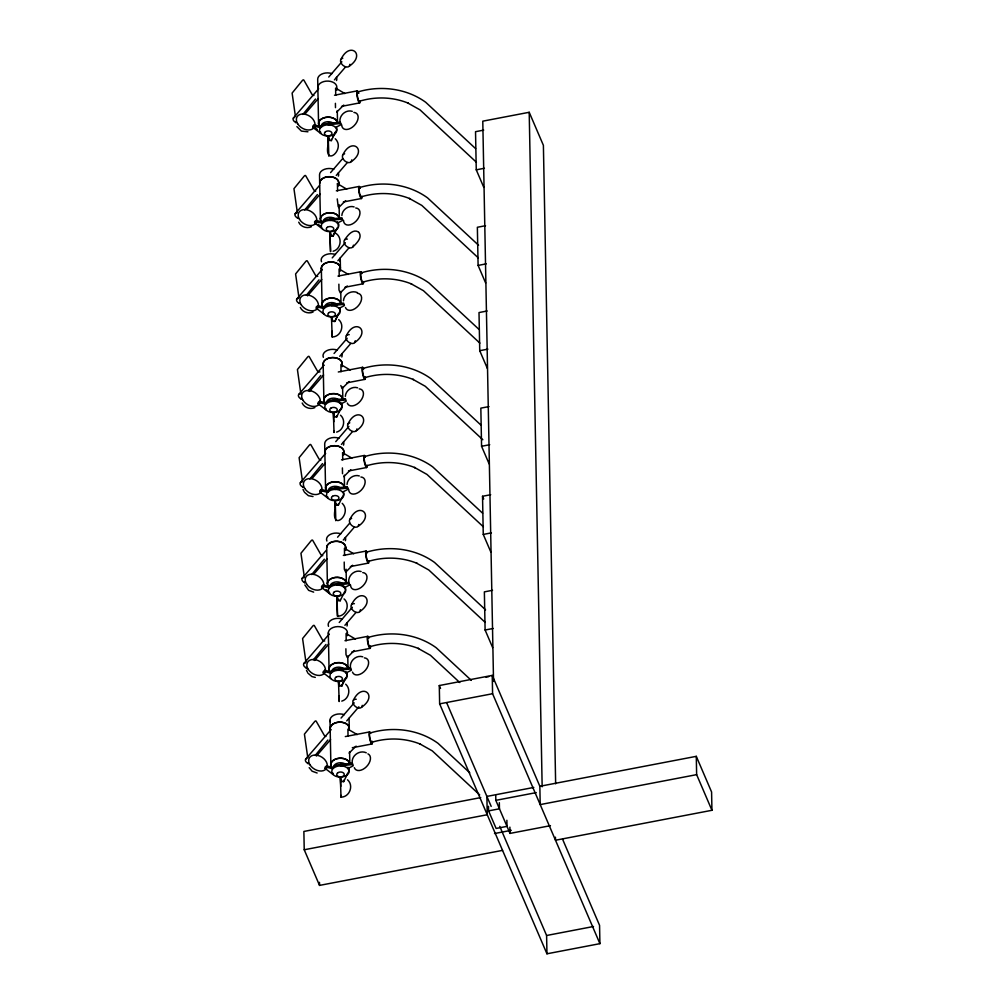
<?xml version="1.0" encoding="UTF-8"?>
<svg xmlns="http://www.w3.org/2000/svg" width="1004" height="1004" viewBox="0 0 1004 1004"><rect width="100%" height="100%" fill="white"/><g stroke="black" fill="none" stroke-linecap="round" stroke-linejoin="round"><path stroke-width="1.5" d="M295.728 122.689L295.766 121.911M297.573 218.27L297.598 217.492M299.205 303.559L299.242 302.781M301.037 399.14L301.075 398.362M302.731 487.279L302.769 486.501M304.576 582.872L304.601 582.094M306.207 668.149L306.245 667.371M308.04 763.73L308.077 762.952M328.722 156.084C328.923 153.336 327.605 120.555 328.132 144.25C323.514 168.358 346.28 149.395 335.223 138.74M338.687 319.611C345.188 325.171 340.795 337.03 332.186 336.955L332.136 331.257M335.712 520.687C335.926 517.926 334.608 485.158 335.135 508.84C330.467 532.798 353.245 514.199 342.213 503.343M336.842 596.238C336.829 602.864 337.08 609.503 337.507 616.13C345.928 616.644 350.697 604.471 344.058 598.924M337.557 616.268L337.055 598.61M347.522 779.794C354.048 785.392 349.605 797.189 341.021 797.138L341.046 795.394M339.904 121.622C339.289 115.196 346.029 109.323 352.278 111.331M348.739 581.805C348.137 575.367 354.864 569.506 361.114 571.514M350.371 667.083C349.768 660.657 356.495 654.784 362.745 656.792M352.203 762.676C351.513 755.435 359.67 749.75 366.259 752.774M341.849 215.509C342.138 209.71 348.551 205.13 354.111 206.912M343.481 300.786C343.807 294.21 351.513 289.918 357.424 292.603M345.326 396.379C345.602 390.581 352.027 386 357.587 387.782M347.02 484.518C347.296 478.72 353.722 474.139 359.281 475.921M315.52 99.007L302.882 114.406M317.352 194.588L304.714 209.987M318.996 279.865L306.345 295.264M320.828 375.458L308.19 390.857M322.522 463.597L309.872 478.996M324.355 559.178L311.717 574.577M325.986 644.468L313.348 659.866M327.831 740.048L315.181 755.447M332.763 136.795L335.662 131.8A8.685 5.635 -1.1 0 0 336.466 127.508M320.627 132.064L320.652 133.381L312.821 127.37L312.796 126.052L314.29 124.847L320.552 126.416L319.724 129.114A8.685 5.635 -1.1 0 0 328.208 136.067L329.149 140.397L331.345 140.598L335.662 131.8M333.88 233.618L335.323 231.133M322.485 228.962L314.654 222.951L314.628 221.633L316.135 220.441L322.384 222.009L321.556 224.695A8.685 5.635 -1.1 0 0 330.04 231.66L330.981 235.99L333.177 236.191L337.495 227.393M338.411 313.913L334.821 321.468L332.625 321.267L331.684 316.938A8.685 5.635 -1.1 0 1 323.2 309.985L324.016 307.287L317.766 305.718L316.273 306.91L316.298 308.228L324.129 314.252M334.821 321.468L339.139 312.671M338.8 411.991L340.243 409.506M325.936 408.515L325.961 409.833L318.13 403.821L318.105 402.504L319.598 401.299L325.861 402.868L325.032 405.566A8.685 5.635 -1.1 0 0 333.516 412.518L334.457 416.848L336.654 417.049L340.971 408.251A8.685 5.635 -1.1 0 0 341.774 403.959M321.293 489.45L321.318 490.768L319.824 491.96L319.799 490.642L321.293 489.45L327.542 491.019L326.727 493.717A8.685 5.635 -1.1 0 0 335.211 500.67L336.152 504.999L338.348 505.2L342.665 496.403A8.685 5.635 -1.1 0 0 343.468 492.111M329.463 592.234L329.488 593.565L321.656 587.541L321.631 586.223L323.125 585.031L329.387 586.6L328.559 589.298A8.685 5.635 -1.1 0 0 337.043 596.25L337.984 600.58L340.18 600.781L344.497 591.983M342.515 683.498L345.414 678.516M331.119 678.842L323.288 672.831L323.263 671.513L324.769 670.308L331.019 671.877L330.203 674.575A8.685 5.635 -1.1 0 0 338.687 681.528L339.628 685.857L341.824 686.058L346.142 677.261M345.803 776.594L347.246 774.097M332.939 773.105L332.964 774.423L325.133 768.411L325.108 767.094L326.601 765.901L332.851 767.47L332.035 770.156A8.685 5.635 -1.1 0 0 340.519 777.121L341.46 781.451L343.657 781.652L347.974 772.854A8.685 5.635 -1.1 0 0 348.777 768.562M341.109 59.11C349.856 40.85 366.121 54.693 349.342 66.126M293.394 118.033L318.644 88.754M328.747 77.032L341.875 61.809M305.141 113.816L318.268 98.593M334.432 79.843L345.539 66.954M342.941 154.704C351.701 136.431 367.953 150.286 351.174 161.719M295.226 213.626L319.473 185.502M330.58 172.613L342.703 158.557M306.973 209.409L320.1 194.174M336.265 175.424L347.371 162.535M344.585 239.981C347.171 236.103 352.806 228.247 358.541 232.049M296.87 298.903L322.121 269.612M332.224 257.902L345.351 242.667M307.6 295.854L321.744 279.451M337.896 260.714L349.015 247.825M352.806 246.997C356.131 243.696 362.82 237.735 358.892 232.413M346.418 335.562C355.165 317.302 371.43 331.144 354.65 342.577M298.703 394.484L323.953 365.205M334.056 353.483L347.183 338.26M309.433 391.447L323.577 375.044M339.741 356.294L350.848 343.406M348.112 423.713C356.859 405.44 373.111 419.296 356.345 430.729M300.397 482.635L325.647 453.344M335.75 441.634L348.877 426.399M312.144 478.419L325.271 463.183M341.435 444.433L352.542 431.557M349.944 519.294C358.692 501.034 374.956 514.876 358.177 526.309M302.229 578.216L326.476 550.104M337.582 537.215L349.706 523.159M313.976 573.999L327.103 558.764M343.268 540.026L354.374 527.138M351.588 604.584C360.336 586.311 376.588 600.154 359.808 611.587M303.873 663.493L329.124 634.214M339.226 622.493L352.354 607.269M314.603 660.456L328.747 644.053M344.899 625.304L356.018 612.415M353.421 700.164C362.168 681.892 378.42 695.747 361.641 707.18M305.705 759.087L330.956 729.795M341.059 718.073L354.186 702.85M316.436 756.037L330.58 739.634M346.744 720.885L358.855 706.829M336.779 112.046L343.782 105.069M338.624 207.627L345.614 200.662M347.258 285.939L340.256 292.904L338.988 289.955L338.875 284.182M349.091 381.52L342.088 388.498L340.82 385.536M343.782 476.636L350.785 469.671M345.614 572.217L352.617 565.252M354.261 650.529L347.258 657.507L345.991 654.545L345.878 648.785M349.091 753.088L356.094 746.123M332.5 496.327L331.922 496.842A3.752 2.435 -1.1 0 0 333.341 500.143A3.752 2.435 -1.1 0 0 338.448 499.164A3.752 2.435 -1.1 0 0 337.03 495.863L336.139 495.637A3.752 2.435 -1.1 0 0 332.512 496.327M312.821 127.37L314.315 126.165L314.29 124.847M314.654 222.951L316.16 221.758L316.135 220.441M316.298 308.228L317.791 307.036L317.766 305.718M318.13 403.821L319.623 402.617L319.598 401.299M321.656 587.541L323.15 586.349L323.125 585.031M323.288 672.831L324.794 671.626L324.769 670.308M325.133 768.411L326.626 767.219L326.601 765.901M328.208 136.067L330.454 135.841A8.685 5.635 -1.1 0 0 335.612 127.483L340.921 124.734L340.092 122.199L328.032 123.479L328.057 124.797L340.118 123.53M331.684 316.938L333.93 316.712A8.685 5.635 -1.1 0 0 339.088 308.353L344.397 305.592L343.569 303.07L331.496 304.337L331.521 305.655L343.594 304.388M335.211 500.67L337.457 500.431A8.685 5.635 -1.1 0 0 342.615 492.085L347.924 489.324L347.095 486.802L335.022 488.069L335.047 489.387L347.12 488.12M333.14 251.238C341.46 249.08 342.665 236.53 334.909 232.815M336.616 432.109C343.782 430.176 346.116 420.086 340.519 415.192M341.774 701.118C348.94 699.186 351.287 689.095 345.69 684.213M311.428 226.741C306.885 228.849 300.761 226.841 298.703 222.185M313.06 312.031C308.529 314.126 302.405 312.131 300.334 307.462M314.905 407.611C310.361 409.707 304.237 407.712 302.179 403.043M334.508 95.229L357.236 90.887M357.65 92.004C380.29 85.102 406.382 88.226 425.709 102.27L475.607 148.617M359.256 101.304C375.232 96.371 392.689 96.836 408.176 103.123L407.549 102.872L419.961 109.825L476.398 162.246M341.511 106.386L359.683 102.897M555.651 783.823L543.39 145.329L529.208 112.285L482.786 121.17L493.541 681.415M483.69 130.131L475.532 131.687L476.26 169.827L483.815 187.409M336.34 190.823L359.068 186.468M359.495 187.585C382.122 180.682 408.226 183.82 427.541 197.851L478.569 245.252M476.26 169.827L484.417 168.27M361.089 196.897C377.065 191.952 394.522 192.417 410.021 198.704L409.381 198.453L421.805 205.406L478.243 257.84M343.343 201.967L361.528 198.491M485.522 225.712L477.364 227.268L478.105 265.42L485.647 282.99M337.984 276.1L360.712 271.745M361.126 272.875C383.766 265.972 409.858 269.097 429.185 283.128L479.084 329.488M362.733 282.174C378.696 277.242 396.153 277.694 411.653 283.994L411.025 283.743L423.437 290.683L479.874 343.117M344.974 287.244L363.159 283.768M478.105 265.42L486.262 263.851M487.166 310.989L479.008 312.558L479.736 350.697L487.291 368.267L487.229 365.218M338.298 371.982L362.544 367.338M362.959 368.455C385.599 361.553 411.69 364.678 431.017 378.721L480.916 425.068M479.736 350.697L487.894 349.141M364.565 377.755C380.541 372.823 397.998 373.287 413.485 379.575L412.857 379.324L425.269 386.276L482.836 439.752M346.807 382.838L364.992 379.349M488.998 406.582L480.841 408.139L481.569 446.278L489.124 463.861L489.061 460.811M341.511 459.832L364.239 455.477M364.653 456.594C387.293 449.692 413.384 452.829 432.711 466.86L482.61 513.207M366.259 465.906C382.223 460.974 399.68 461.426 415.179 467.713L414.552 467.462L426.964 474.415L483.401 526.849M348.501 470.976L366.686 467.5M481.569 446.278L489.726 444.722M490.818 551.999L483.263 534.429L482.535 496.277L490.692 494.721M343.343 555.413L366.071 551.058M366.485 552.187C389.125 545.285 415.217 548.41 434.544 562.441L485.572 609.855M483.263 534.429L491.42 532.86M368.091 561.487C384.068 556.555 401.525 557.007 417.024 563.307L416.384 563.056L428.796 569.996L485.233 622.43M350.346 566.557L368.518 563.081M492.525 590.302L484.367 591.871L485.108 630.01L492.65 647.58M344.987 640.703L367.715 636.348M368.129 637.465C390.757 630.562 416.861 633.687 436.188 647.731L471.34 680.386M369.736 646.777C385.699 641.832 403.156 642.296 418.655 648.584L418.028 648.333L430.44 655.286L459.782 682.544M351.977 651.847L370.162 648.358M485.108 630.01L493.253 628.454M562.554 839.156L599.564 925.349L599.915 943.66L546.954 953.8L439.639 703.854L439.288 685.544L492.236 675.403L539.851 786.283L540.202 804.593L696.638 774.649L711.936 810.291L555.501 840.235L555.438 837.185M486.011 677.148L488.722 676.633M439.639 703.854L492.587 693.726L599.915 943.66M345.301 736.572L369.547 731.929M369.961 733.045C392.602 726.143 418.693 729.28 438.02 743.311L469.772 772.804M371.568 742.358C387.531 737.425 404.988 737.877 420.488 744.165L419.86 743.914L432.272 750.866L479.686 794.904M352.304 747.716L371.995 743.951M480.74 797.59L303.873 831.45L304.225 849.76L319.536 885.402L502.552 850.375M533.789 787.437L486.89 796.423L487.241 814.733L304.225 849.76M539.851 786.283L696.287 756.338L711.585 791.98L711.936 810.291M495.738 795.657L495.825 800.351L536.261 792.608M488.484 806.3L488.571 810.881L499.452 808.797L499.327 802.685M494.508 833.533L511.274 830.321M495.825 800.351L510.019 833.408L550.443 825.664M499.754 826.355L546.603 935.49L593.502 926.504M341.95 219.11L329.889 220.378L329.864 219.06L341.925 217.793L342.753 220.315L337.444 223.076A8.685 5.635 -1.1 0 1 332.286 231.422L330.04 231.66M345.426 399.981L333.366 401.249L333.341 399.931L345.401 398.651L346.229 401.186L340.921 403.934A8.685 5.635 -1.1 0 1 335.763 412.293L333.516 412.518M348.953 583.701L336.892 584.968L336.867 583.65L348.928 582.383L349.756 584.905L344.447 587.666A8.685 5.635 -1.1 0 1 339.289 596.025L337.043 596.25M350.597 668.99L338.524 670.258L338.499 668.94L350.572 667.66L351.4 670.195L346.079 672.944A8.685 5.635 -1.1 0 1 340.921 681.302L338.687 681.528M352.429 764.571L340.356 765.839L340.331 764.521L352.404 763.253L353.232 765.776L347.924 768.537A8.685 5.635 -1.1 0 1 342.766 776.883L340.519 777.121M307.939 131.788L301.413 131.097L296.87 126.592M313.01 496.553L308.404 495.687L304.363 492.173M313.662 592.134L308.642 590.339L304.865 584.981M315.294 677.411L311.88 676.558L307.826 673.031M317.126 773.005L312.118 771.21L309.169 767.646M314.315 126.165L320.577 127.746A8.685 5.635 -1.1 0 1 334.219 126.341L335.612 127.483M316.16 221.758L322.409 223.327A8.685 5.635 -1.1 0 1 336.051 221.922L337.444 223.076L337.419 221.746M317.791 307.036L324.041 308.604A8.685 5.635 -1.1 0 1 337.683 307.211L339.088 308.353M319.623 402.617L325.886 404.198A8.685 5.635 -1.1 0 1 339.528 402.792L340.921 403.934L340.896 402.617M321.318 490.768L327.568 492.336A8.685 5.635 -1.1 0 1 341.209 490.943L342.615 492.085M323.15 586.349L329.412 587.917A8.685 5.635 -1.1 0 1 343.054 586.524L344.447 587.666L344.422 586.349M324.794 671.626L331.044 673.207A8.685 5.635 -1.1 0 1 344.686 671.801L346.079 672.944L346.054 671.626M326.626 767.219L332.876 768.788A8.685 5.635 -1.1 0 1 346.518 767.382L347.924 768.537L347.899 767.207M344.874 93.56L335.6 88.101L335.738 95.305M337.57 190.898L337.432 183.682L346.706 189.141M348.35 274.431L339.076 268.972L339.214 276.175M350.183 370.012L340.908 364.552L341.046 371.756M342.74 459.907L342.602 452.691L351.877 458.15M353.709 553.744L344.435 548.284L344.573 555.488M355.353 639.021L346.079 633.562L346.217 640.778M357.186 734.602L347.911 729.142L348.049 736.359M315.03 127.759L317.264 129.478M317.992 224.206L320.226 225.925M320.941 492.826L327.655 497.971L327.63 496.654M326.112 589.662L328.346 591.381M340.092 122.199L340.896 123.404M347.095 486.802L347.899 488.007M303.032 489.387L303.861 491.194M306.496 670.258L307.337 672.052M482.535 496.277L483.69 498.988M337.432 183.682L338.285 185.652M338.197 206.636L337.244 198.905M342.602 452.691L343.443 454.661M439.288 685.544L440.53 688.418M446.705 702.825L491.182 806.4M488.571 810.881L496.127 828.451L506.995 826.367L506.882 820.268M345.2 571.238L344.347 569.268L344.209 562.052M332.186 336.955L331.483 316.925L331.784 321.242M341.021 797.138L340.318 777.096L340.82 786.32M328.496 136.193L329.149 140.397M330.329 231.773L330.981 235.99M331.973 317.063L332.625 321.267M333.805 412.644L334.457 416.848M337.331 596.376L337.984 600.58M338.976 681.653L339.628 685.857M295.465 116.665L292.114 93.083L302.329 80.558A3.539 1.355 -70.4 0 1 303.911 80.22L311.83 94.075A17.131 6.551 -70.4 0 0 313.913 95.493M297.309 212.258L293.946 188.664L304.174 176.139A3.539 1.355 -70.4 0 1 305.743 175.8L313.662 189.656A17.131 6.551 -70.4 0 0 315.745 191.074M298.941 297.535L295.59 273.954L305.806 261.416A3.539 1.355 -70.4 0 1 307.387 261.09L315.306 274.933A17.131 6.551 -70.4 0 0 317.741 276.376M300.773 393.116L297.422 369.535L307.638 357.01A3.539 1.355 -70.4 0 1 309.219 356.671L317.138 370.526A17.131 6.551 -70.4 0 0 319.962 371.932M302.468 481.267L299.117 457.673L309.332 445.148A3.539 1.355 -70.4 0 1 310.914 444.81L318.833 458.665A17.131 6.551 -70.4 0 0 320.903 460.096M304.312 576.848L300.949 553.267L311.165 540.729A3.539 1.355 -70.4 0 1 312.746 540.403L320.665 554.246A17.131 6.551 -70.4 0 0 322.748 555.676M305.944 662.125L302.58 638.544L312.809 626.019A3.539 1.355 -70.4 0 1 314.377 625.68L322.297 639.535A17.131 6.551 -70.4 0 0 324.744 640.979M307.776 757.719L304.425 734.125L314.641 721.6A3.539 1.355 -70.4 0 1 316.222 721.261L324.141 735.116A17.131 6.551 -70.4 0 0 325.873 736.472M338.787 685.832L338.486 681.515L339.189 701.545L339.139 695.86M333.817 421.73L333.366 412.644L334.031 432.536L334.056 430.804M696.287 756.338L696.638 774.649M546.603 935.49L546.954 953.8M529.208 112.285L542.16 786.772M509.894 827.145L510.019 833.408M492.236 675.403L492.587 693.726M340.268 259.798L340.431 268.043M349.267 728.226L349.103 719.981A9.563 6.212 -1.1 0 0 348.764 718.375M336.892 90.209L336.829 87.072A9.488 6.162 -1.1 0 0 326.024 81.148A9.488 6.162 -1.1 0 0 318.218 88.98M337.281 110.578L337.532 123.128A9.488 6.162 -1.1 0 0 325.509 117.38A9.488 6.162 -1.1 0 0 319.874 126.504A9.412 6.112 -1.1 0 1 325.472 117.455A9.412 6.112 -1.1 0 1 337.407 123.153M338.674 182.653L338.724 185.79M339.088 204.603L339.365 218.709A9.488 6.162 -1.1 0 0 327.342 212.961A9.488 6.162 -1.1 0 0 321.707 222.085A9.412 6.112 -1.1 0 1 327.317 213.036A9.412 6.112 -1.1 0 1 339.239 218.746M340.306 267.942L340.369 271.067M340.758 291.449L340.996 303.986A9.488 6.162 -1.1 0 0 328.986 298.238A9.488 6.162 -1.1 0 0 323.351 307.375A9.412 6.112 -1.1 0 1 328.948 298.326A9.412 6.112 -1.1 0 1 340.883 304.024M342.138 363.523L342.201 366.661M342.59 387.029L342.841 399.579M343.832 451.662L343.895 454.799M344.284 475.181L344.523 487.718A9.488 6.162 -1.1 0 0 332.512 481.97A9.488 6.162 -1.1 0 0 326.877 491.094A9.412 6.112 -1.1 0 1 332.475 482.046A9.412 6.112 -1.1 0 1 344.41 487.756M345.677 547.255L345.727 550.38M346.091 569.193L346.367 583.299M347.309 632.533L347.371 635.67M347.76 656.039L347.999 668.589M349.593 751.632L349.831 764.169A9.488 6.162 -1.1 0 0 339.026 758.246A9.488 6.162 -1.1 0 0 331.22 766.077M335.411 103.324L335.487 107.641M342.402 467.914L342.515 473.687M339.503 401.474L339.528 402.792M343.029 585.207L343.054 586.524M331.32 139.28L331.345 140.598M333.152 234.861L333.177 236.191M336.629 415.731L336.654 417.049M338.323 503.882L338.348 505.2M340.155 599.463L340.18 600.781M341.799 684.741L341.824 686.058M343.632 780.334L343.657 781.652M336.127 503.669L336.152 504.999M341.435 780.121L341.46 781.451M318.557 123.442L317.691 79.253A9.563 6.212 -1.1 0 1 331.947 73.631M320.401 219.035L319.523 174.834A9.563 6.212 -1.1 0 1 333.78 169.224M321.343 268.256L322.033 304.312M323.175 363.837L323.865 399.893M325.56 488.044L324.694 443.843A9.563 6.212 -1.1 0 1 338.95 438.233M327.392 583.625L326.702 547.569A9.488 6.162 -1.1 0 1 337.344 541.281A9.488 6.162 -1.1 0 1 345.376 548.849A9.563 6.212 -1.1 0 0 337.407 541.344A9.563 6.212 -1.1 0 0 326.689 547.682M328.346 632.846L329.036 668.902M330.002 720.295L330.868 764.496M319.473 882.353L319.536 885.402M372.409 741.768A6.149 1.192 79.2 0 1 370.865 742.609A6.149 1.192 79.2 0 1 369.133 734.112A6.149 1.192 79.2 0 1 370.677 733.271M372.032 741.178A4.744 0.916 79.2 0 1 370.024 738.655A4.744 0.916 79.2 0 1 370.25 733.271M308.78 763.58A3.075 2.021 40.8 0 1 305.592 761.095A3.075 2.021 40.8 0 1 306.672 758.572M362.243 705.348A5.409 3.552 40.8 0 1 358.026 707.908A5.409 3.552 40.8 0 1 352.919 702.737A5.409 3.552 40.8 0 1 356.244 699.261M330.341 721.901A9.563 6.212 -1.1 0 1 333.667 715.312A9.563 6.212 -1.1 0 1 344.259 714.685M332.851 767.47A8.685 5.635 -1.1 0 1 342.59 764.671M333.529 767.294A6.827 4.43 -1.1 0 1 338.536 762.927A6.827 4.43 -1.1 0 1 346.229 764.872M331.232 766.102A9.412 6.112 -1.1 0 1 338.988 758.321A9.412 6.112 -1.1 0 1 349.718 764.207M367.941 753.866A10.053 6.313 -47.5 0 1 366.473 766.692A10.053 6.313 -47.5 0 1 354.312 767.671M323.526 365.431A9.488 6.162 -1.1 0 1 332.575 357.524A9.488 6.162 -1.1 0 1 341.837 365.117M342.489 397.986A9.488 6.162 -1.1 0 0 329.638 394.108A9.488 6.162 -1.1 0 0 325.183 402.955A9.412 6.112 -1.1 0 1 329.626 394.183A9.412 6.112 -1.1 0 1 342.377 398.036M365.418 377.165A6.149 1.192 79.2 0 1 363.862 378.019A6.149 1.192 79.2 0 1 362.13 369.522A6.149 1.192 79.2 0 1 363.686 368.669M364.954 377.266A4.744 0.916 79.2 0 1 362.783 372.848A4.744 0.916 79.2 0 1 363.561 369.208M323.501 365.556A9.563 6.212 -1.1 0 1 332.625 357.587A9.563 6.212 -1.1 0 1 341.962 365.243M301.777 398.977A3.075 2.021 40.8 0 1 298.401 395.84A3.075 2.021 40.8 0 1 300.999 394.145M355.24 340.745A5.409 3.552 40.8 0 1 351.023 343.318A5.409 3.552 40.8 0 1 345.916 338.135A5.409 3.552 40.8 0 1 349.241 334.671M341.762 353.784A9.563 6.212 -1.1 0 1 341.799 356.997M323.351 357.298A9.563 6.212 -1.1 0 1 326.664 350.722A9.563 6.212 -1.1 0 1 337.256 350.082M325.861 402.868A8.685 5.635 -1.1 0 1 335.587 400.081M326.538 402.704A6.827 4.43 -1.1 0 1 331.533 398.337A6.827 4.43 -1.1 0 1 339.239 400.27M359.219 388.862A10.053 6.313 -47.5 0 1 360.348 401.123A10.053 6.313 -47.5 0 1 347.309 403.081M321.682 269.85A9.488 6.162 -1.1 0 1 330.743 261.944A9.488 6.162 -1.1 0 1 340.005 269.536M363.573 281.584A6.149 1.192 79.2 0 1 362.03 282.425A6.149 1.192 79.2 0 1 360.298 273.929A6.149 1.192 79.2 0 1 361.842 273.088M363.122 281.685A4.744 0.916 79.2 0 1 360.951 277.255A4.744 0.916 79.2 0 1 361.729 273.628M321.669 269.976A9.563 6.212 -1.1 0 1 330.793 262.006A9.563 6.212 -1.1 0 1 340.13 269.662M299.945 303.396A3.075 2.021 40.8 0 1 296.632 300.585A3.075 2.021 40.8 0 1 298.464 298.401M353.395 245.164A5.409 3.552 40.8 0 1 349.191 247.724A5.409 3.552 40.8 0 1 344.071 242.554A5.409 3.552 40.8 0 1 347.397 239.09M339.929 258.191A9.563 6.212 -1.1 0 1 339.967 261.404M321.506 261.718A9.563 6.212 -1.1 0 1 324.832 255.129A9.563 6.212 -1.1 0 1 335.424 254.501M339.942 308.379A8.685 5.635 -1.1 0 1 339.979 311.303M324.016 307.287A8.685 5.635 -1.1 0 1 333.755 304.501M324.694 307.124A6.827 4.43 -1.1 0 1 329.701 302.756A6.827 4.43 -1.1 0 1 337.394 304.689M357.374 293.268A10.053 6.313 -47.5 0 1 358.516 305.542A10.053 6.313 -47.5 0 1 345.476 307.5M319.699 182.979A9.488 6.162 -1.1 0 1 330.341 176.691A9.488 6.162 -1.1 0 1 338.373 184.259M361.942 196.307A6.149 1.192 79.2 0 1 360.386 197.148A6.149 1.192 79.2 0 1 358.654 188.652A6.149 1.192 79.2 0 1 360.21 187.811M361.478 196.407A4.744 0.916 79.2 0 1 359.306 191.977A4.744 0.916 79.2 0 1 360.085 188.338M319.686 183.092A9.563 6.212 -1.1 0 1 330.404 176.754A9.563 6.212 -1.1 0 1 338.486 184.372M297.611 217.943A3.075 2.021 40.8 0 1 294.925 214.969A3.075 2.021 40.8 0 1 296.833 213.112M351.764 159.887A5.409 3.552 40.8 0 1 344.774 160.929A5.409 3.552 40.8 0 1 344.636 153.813M338.285 172.914A9.563 6.212 -1.1 0 1 338.335 176.127M338.31 223.101A8.685 5.635 -1.1 0 1 338.348 226.013M322.384 222.009A8.685 5.635 -1.1 0 1 332.111 219.211M323.062 221.834A6.827 4.43 -1.1 0 1 328.057 217.466A6.827 4.43 -1.1 0 1 335.763 219.412M355.742 207.991A10.053 6.313 -47.5 0 1 355.993 221.231A10.053 6.313 -47.5 0 1 343.519 220.365M346.016 581.718A9.488 6.162 -1.1 0 0 333.177 577.84A9.488 6.162 -1.1 0 0 328.71 586.687A9.412 6.112 -1.1 0 1 333.152 577.915A9.412 6.112 -1.1 0 1 345.903 581.768M368.945 560.897A6.149 1.192 79.2 0 1 367.389 561.738A6.149 1.192 79.2 0 1 365.657 553.242A6.149 1.192 79.2 0 1 367.213 552.401M368.481 560.998A4.744 0.916 79.2 0 1 366.309 556.567A4.744 0.916 79.2 0 1 367.087 552.94M304.614 582.546A3.075 2.021 40.8 0 1 301.928 579.572A3.075 2.021 40.8 0 1 303.835 577.714M358.767 524.477A5.409 3.552 40.8 0 1 351.776 525.519A5.409 3.552 40.8 0 1 351.638 518.403M345.288 537.504A9.563 6.212 -1.1 0 1 345.338 540.717M326.877 541.03A9.563 6.212 -1.1 0 1 330.19 534.442A9.563 6.212 -1.1 0 1 340.783 533.814M345.301 587.691A8.685 5.635 -1.1 0 1 345.351 590.616M329.387 586.6A8.685 5.635 -1.1 0 1 339.114 583.813M330.065 586.436A6.827 4.43 -1.1 0 1 335.06 582.069A6.827 4.43 -1.1 0 1 342.766 584.002M362.745 572.581A10.053 6.313 -47.5 0 1 362.996 585.821A10.053 6.313 -47.5 0 1 350.522 584.968M360.11 100.726A6.149 1.192 79.2 0 1 358.403 101.216A6.149 1.192 79.2 0 1 356.834 92.318A6.149 1.192 79.2 0 1 358.804 93.372M359.645 100.814A4.744 0.916 79.2 0 1 357.474 96.397A4.744 0.916 79.2 0 1 358.252 92.757M296.469 122.526A3.075 2.021 40.8 0 1 293.281 120.041A3.075 2.021 40.8 0 1 294.36 117.531M349.932 64.294A5.409 3.552 40.8 0 1 342.941 65.348A5.409 3.552 40.8 0 1 342.803 58.219M336.453 77.333A9.563 6.212 -1.1 0 1 336.503 80.546M320.552 126.416A8.685 5.635 -1.1 0 1 330.278 123.63M321.468 127.395A6.827 4.43 -1.1 0 1 324.581 122.362A6.827 4.43 -1.1 0 1 332.826 122.927M353.91 112.41A10.053 6.313 -47.5 0 1 354.161 125.651A10.053 6.313 -47.5 0 1 341.686 124.785M328.672 634.566A9.563 6.212 -1.1 0 1 337.796 626.596A9.563 6.212 -1.1 0 1 347.133 634.252M330.341 671.965A9.488 6.162 -1.1 0 1 334.809 663.117A9.488 6.162 -1.1 0 1 347.66 666.995M370.576 646.187A6.149 1.192 79.2 0 1 369.02 647.028A6.149 1.192 79.2 0 1 367.288 638.531A6.149 1.192 79.2 0 1 368.844 637.678M370.112 646.275A4.744 0.916 79.2 0 1 367.941 641.857A4.744 0.916 79.2 0 1 368.732 638.218M306.935 667.986A3.075 2.021 40.8 0 1 303.635 665.175A3.075 2.021 40.8 0 1 305.467 662.991M360.398 609.754A5.409 3.552 40.8 0 1 356.182 612.327A5.409 3.552 40.8 0 1 351.074 607.144A5.409 3.552 40.8 0 1 354.399 603.68M346.932 622.794A9.563 6.212 -1.1 0 1 346.97 626.007M328.509 626.32A9.563 6.212 -1.1 0 1 331.835 619.732A9.563 6.212 -1.1 0 1 342.427 619.091M346.945 672.969A8.685 5.635 -1.1 0 1 346.982 675.893M331.019 671.877A8.685 5.635 -1.1 0 1 340.745 669.091M331.696 671.714A6.827 4.43 -1.1 0 1 336.691 667.346A6.827 4.43 -1.1 0 1 344.397 669.279M330.354 671.977A9.412 6.112 -1.1 0 1 334.784 663.192A9.412 6.112 -1.1 0 1 347.535 667.045M364.377 657.871A10.053 6.313 -47.5 0 1 365.519 670.132A10.053 6.313 -47.5 0 1 352.479 672.09M325.208 453.57A9.488 6.162 -1.1 0 1 334.269 445.663A9.488 6.162 -1.1 0 1 343.531 453.268M367.113 465.316A6.149 1.192 79.2 0 1 365.556 466.157A6.149 1.192 79.2 0 1 363.824 457.661A6.149 1.192 79.2 0 1 365.368 456.82M366.648 465.417A4.744 0.916 79.2 0 1 364.477 460.987A4.744 0.916 79.2 0 1 365.255 457.347M325.196 453.695A9.563 6.212 -1.1 0 1 334.319 445.726A9.563 6.212 -1.1 0 1 343.657 453.394M303.472 487.128A3.075 2.021 40.8 0 1 300.158 484.304A3.075 2.021 40.8 0 1 302.003 482.121M356.935 428.896A5.409 3.552 40.8 0 1 349.944 429.938A5.409 3.552 40.8 0 1 349.806 422.822M343.456 441.923A9.563 6.212 -1.1 0 1 343.493 445.136M327.542 491.019A8.685 5.635 -1.1 0 1 337.281 488.22M328.471 491.985A6.827 4.43 -1.1 0 1 332.387 486.676A6.827 4.43 -1.1 0 1 340.921 488.421M360.9 477A10.053 6.313 -47.5 0 1 361.164 490.241A10.053 6.313 -47.5 0 1 348.677 489.375M329.839 231.635L330.554 251.678L329.889 231.773M325.497 131.737L324.919 132.252A3.752 2.435 -1.1 0 0 326.338 135.553A3.752 2.435 -1.1 0 0 331.458 134.574A3.752 2.435 -1.1 0 0 330.04 131.273L329.149 131.035A3.752 2.435 -1.1 0 0 325.509 131.737M327.329 227.318L326.752 227.833A3.752 2.435 -1.1 0 0 328.17 231.133A3.752 2.435 -1.1 0 0 333.29 230.154A3.752 2.435 -1.1 0 0 331.872 226.854L330.981 226.628A3.752 2.435 -1.1 0 0 327.342 227.318M328.973 312.608L328.396 313.11A3.752 2.435 -1.1 0 0 329.814 316.423A3.752 2.435 -1.1 0 0 334.922 315.444A3.752 2.435 -1.1 0 0 333.504 312.131L332.613 311.905A3.752 2.435 -1.1 0 0 328.986 312.595M330.805 408.189L330.228 408.703A3.752 2.435 -1.1 0 0 331.646 412.004A3.752 2.435 -1.1 0 0 336.767 411.025A3.752 2.435 -1.1 0 0 335.349 407.724L334.445 407.486A3.752 2.435 -1.1 0 0 330.818 408.176M334.332 591.921L333.755 592.423A3.752 2.435 -1.1 0 0 335.173 595.736A3.752 2.435 -1.1 0 0 340.293 594.757A3.752 2.435 -1.1 0 0 338.875 591.444L337.984 591.218A3.752 2.435 -1.1 0 0 334.345 591.908M335.963 677.198L335.399 677.713A3.752 2.435 -1.1 0 0 336.817 681.013A3.752 2.435 -1.1 0 0 341.925 680.034A3.752 2.435 -1.1 0 0 340.507 676.734L339.616 676.495A3.752 2.435 -1.1 0 0 335.989 677.198M337.808 772.779L337.231 773.293A3.752 2.435 -1.1 0 0 338.649 776.594A3.752 2.435 -1.1 0 0 343.757 775.615A3.752 2.435 -1.1 0 0 342.339 772.314L341.448 772.089A3.79 2.46 -1.1 0 0 337.808 772.779M339.578 722.114A9.488 6.162 -1.1 0 0 330.517 730.021A9.563 6.212 -1.1 0 1 339.628 722.177A9.563 6.212 -1.1 0 1 348.965 729.845A9.488 6.162 -1.1 0 0 339.578 722.114M309.985 764.835A10.053 7.053 31.7 0 0 326.124 768.888A10.053 7.053 31.7 0 0 317.841 755.397A10.053 7.053 31.7 0 0 309.985 764.835M302.982 400.245A10.053 7.053 31.7 0 0 319.134 404.298A10.053 7.053 31.7 0 0 310.838 390.807A10.053 7.053 31.7 0 0 302.982 400.245M301.15 304.651A10.053 7.053 31.7 0 0 317.289 308.705A10.053 7.053 31.7 0 0 309.006 295.214A10.053 7.053 31.7 0 0 301.15 304.651M299.506 219.374A10.053 7.053 31.7 0 0 315.658 223.428A10.053 7.053 31.7 0 0 307.362 209.936A10.053 7.053 31.7 0 0 299.506 219.374M306.509 583.964A10.053 7.053 31.7 0 0 322.661 588.018A10.053 7.053 31.7 0 0 314.365 574.526A10.053 7.053 31.7 0 0 306.509 583.964M297.673 123.793A10.053 7.053 31.7 0 0 313.825 127.847A10.053 7.053 31.7 0 0 305.53 114.356A10.053 7.053 31.7 0 0 297.673 123.793M308.153 669.254A10.053 7.053 31.7 0 0 324.292 673.307A10.053 7.053 31.7 0 0 315.996 659.816A10.053 7.053 31.7 0 0 308.153 669.254M304.676 488.383A10.053 7.053 31.7 0 0 320.828 492.437A10.053 7.053 31.7 0 0 312.533 478.946A10.053 7.053 31.7 0 0 304.676 488.383"/></g></svg>
